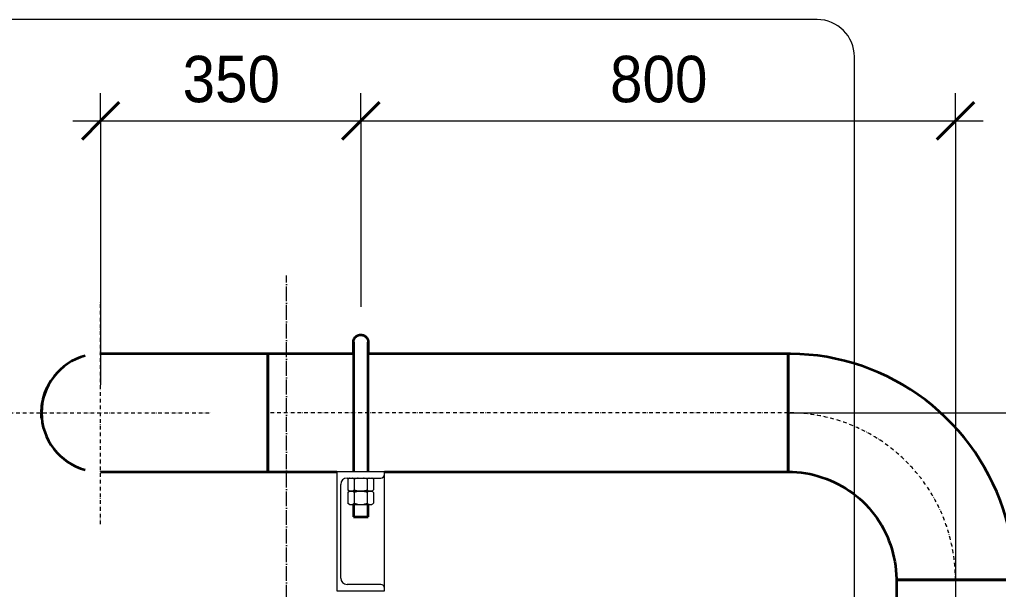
# Model space of a CAD drawing. Header units: millimetres. Extents: x -11989 to -4071, y -1478 to 4600.
# Drawn here: x -6359 to -5042, y 2250 to 3017 of the extents above; entities that cross this region are included whole.
import ezdxf

# ---------------------------------------------------------------- set-up
doc = ezdxf.new("R2010")
doc.units = ezdxf.units.MM
doc.linetypes.add('ADSK_Линия сетки', pattern=[25, 20, -2.5, 0, -2.5])
doc.linetypes.add('ADSK_Осевая', pattern=[9, 5, -2, 0, -2])
for name, color, linetype, lineweight in [('A-ANNO-DIMS', 7, 'Continuous', 9), ('A-ANNO-DIMS-25', 7, 'Continuous', 9), ('A-ANNO-SYMB', 7, 'Continuous', 9), ('G-ANNO-DIMS', 7, 'Continuous', 9), ('P-PIPE', 7, 'Continuous', 35), ('P-PIPE-CNTR', 7, 'ADSK_Осевая', 20), ('S-BEAM', 7, 'Continuous', 35), ('S-COLS', 7, 'Continuous', 20), ('S-GRID', 7, 'Continuous', 9)]:
    doc.layers.add(name, color=color, linetype=linetype, lineweight=lineweight)
doc.layers.add('A-DETL-CNTR', color=7, linetype='ADSK_Осевая', lineweight=20, true_color=0xff8000)
doc.layers.add('S-FSTN', color=7, linetype='Continuous', lineweight=20, true_color=0x0080ff)
doc.styles.add('Arial_I_1', font='arial.ttf', dxfattribs={"width": 0.9, "height": 62.5})
doc.dimstyles.new('2_5mm_GOST_Type_AU_BF0_9_K_Диагональ__2_мм', dxfattribs={"dimscale": 304.8, "dimtxt": 63.766212, "dimasz": 0.164042, "dimexe": 0.123031, "dimexo": 0.123031, "dimgap": 0.024606, "dimtad": 1, "dimdec": 0, "dimzin": 0, "dimdsep": 46, "dimtxsty": 'Arial_I_1', "dimblk1": 'OBLIQUE', "dimblk2": 'OBLIQUE', "dimsah": 1, "dimcen": 0.09, "dimdle": 0.123031, "dimazin": 2, "dimtfac": 1, "dimtdec": 4, "dimtix": 1, "dimtmove": 0, "dimatfit": 3, "dimfxl": 1, "dimtvp": 1, "dimtfill": 1, "dimtolj": 1, "dimtzin": 0, "dimarcsym": 2})

# ---------------------------------------------------------------- blocks, each defined once
blk = doc.blocks.new('ADSK_СтальСварка_Отвод_ГОСТ17375-2001 - Исполнение 2-V5-Разрез 4')
at = {"layer": 'P-PIPE', "color": 11, "true_color": 0xff8080, "flags": 128}
for points in [[(-6329.5, 2488.8), (-6329.4, 2490.7), (-6329.2, 2493.9), (-6328.9, 2497), (-6328.5, 2500.2), (-6327.9, 2503.3), (-6327.2, 2506.4), (-6326.4, 2509.5), (-6325.5, 2512.5), (-6324.4, 2515.5), (-6323.2, 2518.5), (-6321.9, 2521.4), (-6321.9, 2521.5)], [(-6329.5, 2480.4), (-6329.5, 2480.5), (-6329.5, 2482.5), (-6329.5, 2484.2), (-6329.5, 2485.6), (-6329.5, 2486.6), (-6329.5, 2487.2), (-6329.5, 2487.5), (-6329.5, 2487.5)]]:
    blk.add_lwpolyline(points, dxfattribs=at)
blk = doc.blocks.new('ADSK_СтальСварка_Отвод_ГОСТ17375-2001 - Исполнение 2-V6-Разрез 4')
at = {"layer": 'P-PIPE', "color": 11, "true_color": 0xff8080}
for p, q in [((-6025, 2487.5), (-6025, 2567)), ((-6025, 2408), (-6025, 2487.5))]:
    blk.add_line(p, q, dxfattribs=at)
at = {"layer": 'P-PIPE', "color": 11, "true_color": 0xff8080, "flags": 128}
for points in [[(-6025, 2567), (-6034, 2567), (-6043, 2567), (-6051.9, 2567), (-6060.8, 2567), (-6069.7, 2567), (-6078.5, 2567), (-6087.2, 2567), (-6095.8, 2567), (-6104.3, 2567), (-6112.6, 2567), (-6120.8, 2567), (-6128.9, 2567), (-6136.8, 2567), (-6144.5, 2567), (-6152, 2567), (-6159.4, 2567), (-6166.5, 2567), (-6173.4, 2567), (-6180, 2567), (-6186.4, 2567), (-6192.5, 2567), (-6198.4, 2567), (-6204, 2567), (-6209.3, 2567), (-6214.3, 2567), (-6219, 2567), (-6223.4, 2567), (-6227.5, 2567), (-6231.3, 2567), (-6234.7, 2567), (-6237.8, 2567), (-6240.6, 2567), (-6243, 2567), (-6245, 2567), (-6246.7, 2567), (-6248.1, 2567), (-6249.1, 2567), (-6249.7, 2567), (-6250, 2567), (-6250, 2567)], [(-6250, 2408), (-6249.8, 2408), (-6249.3, 2408), (-6248.4, 2408), (-6247.1, 2408), (-6245.5, 2408), (-6243.6, 2408), (-6241.2, 2408), (-6238.6, 2408), (-6235.6, 2408), (-6232.2, 2408), (-6228.6, 2408), (-6224.6, 2408), (-6220.3, 2408), (-6215.6, 2408), (-6210.7, 2408), (-6205.5, 2408), (-6200, 2408), (-6194.2, 2408), (-6188.1, 2408), (-6181.8, 2408), (-6175.2, 2408), (-6168.4, 2408), (-6161.3, 2408), (-6154, 2408), (-6146.6, 2408), (-6138.9, 2408), (-6131, 2408), (-6123, 2408), (-6114.9, 2408), (-6106.5, 2408), (-6098.1, 2408), (-6089.5, 2408), (-6080.8, 2408), (-6072.1, 2408), (-6063.2, 2408), (-6054.3, 2408), (-6045.4, 2408), (-6036.4, 2408), (-6027.4, 2408), (-6025, 2408)]]:
    blk.add_lwpolyline(points, dxfattribs=at)
at = {"layer": 'P-PIPE', "color": 11, "true_color": 0xff8080}
for start, end in [(105, 180), (180, 255)]:
    blk.add_arc((-6250, 2487.5), 79.5, start, end, dxfattribs=at)
blk = doc.blocks.new('ADSK_СтальСварка_Отвод_ГОСТ17375-2001 - Исполнение 2-V7-Разрез 4')
at = {"layer": 'P-PIPE', "color": 11, "true_color": 0xff8080}
for p, q in [((-5325, 2567), (-5325, 2408)), ((-5179.5, 2262.5), (-5020.5, 2262.5))]:
    blk.add_line(p, q, dxfattribs=at)
at = {"layer": 'P-PIPE', "color": 11, "true_color": 0xff8080, "flags": 128}
for points in [[(-5020.5, 2262.5), (-5020.7, 2274.7), (-5021.5, 2286.8), (-5022.7, 2299), (-5024.4, 2311), (-5026.6, 2323), (-5029.2, 2334.9), (-5032.4, 2346.7), (-5036, 2358.3), (-5040, 2369.8), (-5044.5, 2381.1), (-5049.5, 2392.2), (-5054.9, 2403.1), (-5060.8, 2413.8), (-5067, 2424.2), (-5073.7, 2434.4), (-5080.8, 2444.3), (-5088.2, 2454), (-5096.1, 2463.3), (-5104.3, 2472.3), (-5112.9, 2480.9), (-5121.8, 2489.2), (-5131, 2497.2), (-5140.5, 2504.8), (-5150.4, 2511.9), (-5160.5, 2518.7), (-5170.9, 2525.1), (-5181.5, 2531.1), (-5192.3, 2536.6), (-5203.4, 2541.7), (-5214.7, 2546.3), (-5226.1, 2550.5), (-5237.7, 2554.2), (-5249.4, 2557.5), (-5261.3, 2560.3), (-5273.2, 2562.6), (-5285.3, 2564.4), (-5297.4, 2565.7), (-5309.5, 2566.6), (-5321.7, 2567), (-5325, 2567)], [(-5325, 2408), (-5319.2, 2407.9), (-5313.4, 2407.5), (-5307.6, 2407), (-5301.8, 2406.1), (-5296.1, 2405.1), (-5290.4, 2403.8), (-5284.8, 2402.3), (-5279.2, 2400.6), (-5273.7, 2398.7), (-5268.3, 2396.5), (-5263, 2394.1), (-5257.8, 2391.6), (-5252.7, 2388.8), (-5247.7, 2385.8), (-5242.8, 2382.6), (-5238.1, 2379.2), (-5233.5, 2375.6), (-5229.1, 2371.9), (-5224.8, 2368), (-5220.6, 2363.9), (-5216.7, 2359.6), (-5212.9, 2355.2), (-5209.2, 2350.6), (-5205.8, 2345.9), (-5202.6, 2341.1), (-5199.5, 2336.2), (-5196.7, 2331.1), (-5194, 2325.9), (-5191.6, 2320.6), (-5189.4, 2315.2), (-5187.4, 2309.8), (-5185.6, 2304.2), (-5184.1, 2298.6), (-5182.7, 2292.9), (-5181.6, 2287.2), (-5180.7, 2281.5), (-5180.1, 2275.7), (-5179.7, 2269.9), (-5179.5, 2264.1), (-5179.5, 2262.5)]]:
    blk.add_lwpolyline(points, dxfattribs=at)
blk = doc.blocks.new('ADSK_КолоннаНесущая_Швеллер_ПолкаПараллельная_ГОСТ 8240-97 - 16П-21832736-Разрез 4')
at = {"layer": 'S-COLS', "color": 252, "lineweight": 5, "true_color": 0x959595}
blk.add_line((-5868, 2251.4), (-5868, 2404.6), dxfattribs=at)
blk = doc.blocks.new('ADSK_КаркасНесущий_Швеллер_ПолкаПараллельная_ГОСТ 8240-97 - 16П-21869327-Разрез 4')
at = {"layer": 'S-BEAM', "color": 252, "lineweight": 5, "true_color": 0x959595}
for p, q in [((-5868, 2408), (-5932, 2408)), ((-5932, 2408), (-5932, 2248)), ((-5918.5, 2399.6), (-5873, 2399.6)), ((-5868, 2404.6), (-5868, 2408)), ((-5927, 2264.9), (-5927, 2391.1)), ((-5873, 2256.4), (-5918.5, 2256.4)), ((-5932, 2248), (-5868, 2248)), ((-5868, 2248), (-5868, 2251.4))]:
    blk.add_line(p, q, dxfattribs=at)
for centre, radius, start, end in [((-5918.5, 2391.1), 8.5, 90, 180), ((-5873, 2404.6), 5, 270, 0), ((-5918.5, 2264.9), 8.5, 180, 270), ((-5873, 2251.4), 5, 0, 90)]:
    blk.add_arc(centre, radius, start, end, dxfattribs=at)
blk = doc.blocks.new('ADSK_Опора_ХБ-А_ОСТ36-146-88 - Опора ХБ-А-21678848-Разрез 4')
at = {"layer": 'P-PIPE', "color": 11, "true_color": 0xff8080}
for p, q in [((-5910, 2487.5), (-5910, 2408)), ((-5890, 2408), (-5890, 2487.5)), ((-5910, 2364), (-5910, 2347.5)), ((-5890, 2347.5), (-5890, 2364)), ((-5910, 2347.5), (-5890, 2347.5))]:
    blk.add_line(p, q, dxfattribs=at)
at = {"layer": 'P-PIPE', "color": 11, "true_color": 0xff8080, "flags": 128}
for points in [[(-5910, 2582.5), (-5910, 2582.9), (-5910, 2583.3), (-5909.9, 2583.7), (-5909.9, 2584.1), (-5909.8, 2584.5), (-5909.7, 2584.9), (-5909.6, 2585.3), (-5909.5, 2585.6), (-5909.4, 2586), (-5909.2, 2586.4), (-5909, 2586.8), (-5908.9, 2587.1), (-5908.7, 2587.5), (-5908.5, 2587.8), (-5908.3, 2588.1), (-5908, 2588.5), (-5907.8, 2588.8), (-5907.5, 2589.1), (-5907.2, 2589.4), (-5907, 2589.7), (-5906.7, 2589.9), (-5906.4, 2590.2), (-5906.1, 2590.5), (-5905.7, 2590.7), (-5905.4, 2590.9), (-5905.1, 2591.1), (-5904.7, 2591.3), (-5904.4, 2591.5), (-5904, 2591.7), (-5903.6, 2591.8), (-5903.2, 2592), (-5902.9, 2592.1), (-5902.5, 2592.2), (-5902.1, 2592.3), (-5901.7, 2592.4), (-5901.3, 2592.4), (-5900.9, 2592.5), (-5900.5, 2592.5), (-5900.1, 2592.5), (-5899.7, 2592.5), (-5899.3, 2592.5), (-5898.9, 2592.4), (-5898.5, 2592.4), (-5898.1, 2592.3), (-5897.7, 2592.2), (-5897.3, 2592.1), (-5897, 2592), (-5896.6, 2591.9), (-5896.2, 2591.8), (-5895.8, 2591.6), (-5895.5, 2591.4), (-5895.1, 2591.2), (-5894.8, 2591), (-5894.4, 2590.8), (-5894.1, 2590.6), (-5893.8, 2590.3), (-5893.5, 2590.1), (-5893.2, 2589.8), (-5892.9, 2589.5), (-5892.6, 2589.3), (-5892.4, 2589), (-5892.1, 2588.6), (-5891.9, 2588.3), (-5891.6, 2588), (-5891.4, 2587.7), (-5891.2, 2587.3), (-5891, 2587), (-5890.9, 2586.6), (-5890.7, 2586.2), (-5890.6, 2585.8), (-5890.5, 2585.5), (-5890.3, 2585.1), (-5890.2, 2584.7), (-5890.2, 2584.3), (-5890.1, 2583.9), (-5890.1, 2583.5), (-5890, 2583.1), (-5890, 2582.7), (-5890, 2582.5)], [(-5910, 2567.2), (-5910, 2567.4), (-5910, 2569.4), (-5910, 2571.3), (-5910, 2573), (-5910, 2574.6), (-5910, 2576), (-5910, 2577.3), (-5910, 2578.5), (-5910, 2579.5), (-5910, 2580.4), (-5910, 2581.1), (-5910, 2581.7), (-5910, 2582.1), (-5910, 2582.4), (-5910, 2582.5), (-5910, 2582.5)], [(-5910, 2582.5), (-5910, 2582.4), (-5910, 2582.2), (-5910, 2581.8), (-5910, 2581.3), (-5910, 2580.6), (-5910, 2579.8), (-5910, 2578.8), (-5910, 2577.7), (-5910, 2576.4), (-5910, 2575), (-5910, 2573.5), (-5910, 2571.8), (-5910, 2569.9), (-5910, 2568), (-5910, 2565.9), (-5910, 2563.7), (-5910, 2561.4), (-5910, 2558.9), (-5910, 2556.4), (-5910, 2553.7), (-5910, 2550.9), (-5910, 2548), (-5910, 2545.1), (-5910, 2542), (-5910, 2538.8), (-5910, 2535.6), (-5910, 2532.3), (-5910, 2528.9), (-5910, 2525.4), (-5910, 2521.9), (-5910, 2518.4), (-5910, 2514.7), (-5910, 2511.1), (-5910, 2507.4), (-5910, 2503.6), (-5910, 2499.9), (-5910, 2496.1), (-5910, 2492.3), (-5910, 2488.5), (-5910, 2487.5)], [(-5890, 2487.5), (-5890, 2491.3), (-5890, 2495.1), (-5890, 2498.9), (-5890, 2502.6), (-5890, 2506.4), (-5890, 2510.1), (-5890, 2513.8), (-5890, 2517.4), (-5890, 2521), (-5890, 2524.5), (-5890, 2528), (-5890, 2531.4), (-5890, 2534.7), (-5890, 2538), (-5890, 2541.1), (-5890, 2544.2), (-5890, 2547.2), (-5890, 2550.1), (-5890, 2552.9), (-5890, 2555.6), (-5890, 2558.2), (-5890, 2560.7), (-5890, 2563.1), (-5890, 2565.3), (-5890, 2567.4), (-5890, 2569.4), (-5890, 2571.3), (-5890, 2573), (-5890, 2574.6), (-5890, 2576), (-5890, 2577.3), (-5890, 2578.5), (-5890, 2579.5), (-5890, 2580.4), (-5890, 2581.1), (-5890, 2581.7), (-5890, 2582.1), (-5890, 2582.4), (-5890, 2582.5), (-5890, 2582.5)], [(-5890, 2582.5), (-5890, 2582.4), (-5890, 2582.2), (-5890, 2581.8), (-5890, 2581.3), (-5890, 2580.6), (-5890, 2579.8), (-5890, 2578.8), (-5890, 2577.7), (-5890, 2576.4), (-5890, 2575), (-5890, 2573.5), (-5890, 2571.8), (-5890, 2569.9), (-5890, 2568), (-5890, 2567.2)]]:
    blk.add_lwpolyline(points, dxfattribs=at)
at = {"layer": 'S-FSTN', "color": 11, "true_color": 0xff8080}
for p, q in [((-5917.3, 2398), (-5917.3, 2384)), ((-5908.7, 2398), (-5908.7, 2384)), ((-5891.3, 2398), (-5891.3, 2384)), ((-5882.7, 2398), (-5882.7, 2384)), ((-5917.3, 2380), (-5917.3, 2366)), ((-5913, 2382), (-5915, 2382)), ((-5914.5, 2382), (-5915, 2382)), ((-5915, 2382), (-5913, 2382)), ((-5915, 2382), (-5914.5, 2382)), ((-5914.5, 2382), (-5915, 2382)), ((-5914.5, 2382), (-5915, 2382)), ((-5915, 2382), (-5914.5, 2382)), ((-5915, 2382), (-5914.5, 2382)), ((-5913, 2382), (-5914.4, 2382)), ((-5914.4, 2382), (-5913, 2382)), ((-5913, 2382), (-5914.4, 2382)), ((-5913, 2382), (-5914.4, 2382)), ((-5914.4, 2382), (-5913, 2382)), ((-5914.4, 2382), (-5913, 2382)), ((-5900, 2382), (-5913, 2382)), ((-5913, 2382), (-5900, 2382)), ((-5910.6, 2382), (-5911.7, 2382)), ((-5911.7, 2382), (-5910.6, 2382)), ((-5910.6, 2382), (-5911.7, 2382)), ((-5910.6, 2382), (-5911.7, 2382)), ((-5911.7, 2382), (-5910.6, 2382)), ((-5911.7, 2382), (-5910.6, 2382)), ((-5908.7, 2380), (-5908.7, 2366)), ((-5887, 2382), (-5900, 2382)), ((-5900, 2382), (-5887, 2382)), ((-5891.3, 2380), (-5891.3, 2366)), ((-5888.3, 2382), (-5889.4, 2382)), ((-5889.4, 2382), (-5888.3, 2382)), ((-5888.3, 2382), (-5889.4, 2382)), ((-5888.3, 2382), (-5889.4, 2382)), ((-5889.4, 2382), (-5888.3, 2382)), ((-5889.4, 2382), (-5888.3, 2382)), ((-5885, 2382), (-5887, 2382)), ((-5885, 2382), (-5887, 2382)), ((-5887, 2382), (-5885, 2382)), ((-5887, 2382), (-5885, 2382)), ((-5885, 2382), (-5887, 2382)), ((-5885, 2382), (-5887, 2382)), ((-5887, 2382), (-5885, 2382)), ((-5887, 2382), (-5885, 2382)), ((-5882.7, 2380), (-5882.7, 2366)), ((-5915, 2364), (-5913, 2364)), ((-5915, 2364), (-5914.5, 2364)), ((-5915, 2364), (-5914.5, 2364)), ((-5915, 2364), (-5914.5, 2364)), ((-5914.4, 2364), (-5913, 2364)), ((-5914.4, 2364), (-5913, 2364)), ((-5914.4, 2364), (-5913, 2364)), ((-5913, 2364), (-5900, 2364)), ((-5911.7, 2364), (-5910.6, 2364)), ((-5911.7, 2364), (-5910.6, 2364)), ((-5911.7, 2364), (-5910.6, 2364)), ((-5900, 2364), (-5887, 2364)), ((-5889.4, 2364), (-5888.3, 2364)), ((-5889.4, 2364), (-5888.3, 2364)), ((-5889.4, 2364), (-5888.3, 2364)), ((-5887, 2364), (-5885, 2364)), ((-5887, 2364), (-5885, 2364)), ((-5887, 2364), (-5885, 2364)), ((-5887, 2364), (-5885, 2364))]:
    blk.add_line(p, q, dxfattribs=at)
at = {"layer": 'S-FSTN', "color": 11, "true_color": 0xff8080, "flags": 128}
for points in [[(-5917.3, 2398), (-5916.6, 2398.7), (-5915.8, 2399.4), (-5915.5, 2399.6)], [(-5917.3, 2398), (-5916.6, 2398.7), (-5916.2, 2399)], [(-5884.2, 2399.4), (-5883.4, 2398.7), (-5882.7, 2398.1), (-5882.7, 2398)], [(-5883.8, 2399), (-5883.4, 2398.7), (-5882.7, 2398.1)], [(-5915, 2382), (-5915.8, 2382.6), (-5916.6, 2383.3), (-5917.3, 2383.9), (-5917.3, 2384)], [(-5916.2, 2383), (-5916.6, 2383.3), (-5917.3, 2383.9)], [(-5882.7, 2384), (-5883.4, 2383.3), (-5884.2, 2382.6), (-5885, 2382), (-5885, 2382)], [(-5882.7, 2384), (-5883.4, 2383.3), (-5883.8, 2383)], [(-5917.3, 2380), (-5916.6, 2380.7), (-5915.8, 2381.4), (-5915, 2382), (-5915, 2382)], [(-5917.3, 2380), (-5916.6, 2380.7), (-5916.2, 2381)], [(-5885, 2382), (-5884.2, 2381.4), (-5883.4, 2380.7), (-5882.7, 2380.1), (-5882.7, 2380)], [(-5883.8, 2381), (-5883.4, 2380.7), (-5882.7, 2380.1)], [(-5915, 2364), (-5915.8, 2364.6), (-5916.6, 2365.3), (-5917.3, 2365.9), (-5917.3, 2366)], [(-5916.2, 2365), (-5916.6, 2365.3), (-5917.3, 2365.9)], [(-5882.7, 2366), (-5883.4, 2365.3), (-5884.2, 2364.6), (-5885, 2364), (-5885, 2364)], [(-5882.7, 2366), (-5883.4, 2365.3), (-5883.8, 2365)]]:
    blk.add_lwpolyline(points, dxfattribs=at)
at = {"layer": 'S-FSTN', "color": 11, "true_color": 0xff8080}
for points, knots in [([(-5914.8, 2399.7), (-5914.9, 2399.6), (-5915.8, 2399.3), (-5916.6, 2398.7), (-5917.3, 2398)], [0.4011198, 0.4011198, 0.4011198, 0.4011198, 0.5, 1, 1, 1, 1]), ([(-5908.7, 2398), (-5909.3, 2398.7), (-5910.2, 2399.3), (-5911.1, 2399.6), (-5911.2, 2399.7)], [0, 0, 0, 0, 0.5, 0.5988802, 0.5988802, 0.5988802, 0.5988802]), ([(-5903.6, 2399.7), (-5903.9, 2399.6), (-5905.6, 2399.3), (-5907.3, 2398.7), (-5908.7, 2398)], [0.4011198, 0.4011198, 0.4011198, 0.4011198, 0.5, 1, 1, 1, 1]), ([(-5891.3, 2398), (-5892.7, 2398.7), (-5894.4, 2399.3), (-5896.1, 2399.6), (-5896.4, 2399.7)], [0, 0, 0, 0, 0.5, 0.5988802, 0.5988802, 0.5988802, 0.5988802]), ([(-5888.8, 2399.7), (-5888.9, 2399.6), (-5889.8, 2399.3), (-5890.7, 2398.7), (-5891.3, 2398)], [0.4011198, 0.4011198, 0.4011198, 0.4011198, 0.5, 1, 1, 1, 1]), ([(-5882.7, 2398), (-5883.4, 2398.7), (-5884.2, 2399.3), (-5885.1, 2399.6), (-5885.2, 2399.7)], [0, 0, 0, 0, 0.5, 0.5988802, 0.5988802, 0.5988802, 0.5988802])]:
    blk.add_open_spline(points, degree=3, knots=knots, dxfattribs=at)
for points in [[(-5917.3, 2384), (-5916.6, 2383.3), (-5915.2, 2382.3), (-5913.7, 2382), (-5913, 2382)], [(-5913, 2382), (-5912.2, 2382), (-5910.8, 2382.3), (-5909.3, 2383.3), (-5908.7, 2384)], [(-5908.7, 2384), (-5907.3, 2383.3), (-5904.5, 2382.3), (-5901.5, 2382), (-5900, 2382)], [(-5900, 2382), (-5898.5, 2382), (-5895.5, 2382.3), (-5892.7, 2383.3), (-5891.3, 2384)], [(-5891.3, 2384), (-5890.7, 2383.3), (-5889.2, 2382.3), (-5887.8, 2382), (-5887, 2382)], [(-5887, 2382), (-5886.3, 2382), (-5884.8, 2382.3), (-5883.4, 2383.3), (-5882.7, 2384)], [(-5913, 2382), (-5913.7, 2382), (-5915.2, 2381.7), (-5916.6, 2380.7), (-5917.3, 2380)], [(-5908.7, 2380), (-5909.3, 2380.7), (-5910.8, 2381.7), (-5912.2, 2382), (-5913, 2382)], [(-5900, 2382), (-5901.5, 2382), (-5904.5, 2381.7), (-5907.3, 2380.7), (-5908.7, 2380)], [(-5891.3, 2380), (-5892.7, 2380.7), (-5895.5, 2381.7), (-5898.5, 2382), (-5900, 2382)], [(-5887, 2382), (-5887.8, 2382), (-5889.2, 2381.7), (-5890.7, 2380.7), (-5891.3, 2380)], [(-5882.7, 2380), (-5883.4, 2380.7), (-5884.8, 2381.7), (-5886.3, 2382), (-5887, 2382)], [(-5917.3, 2366), (-5916.6, 2365.3), (-5915.2, 2364.3), (-5913.7, 2364), (-5913, 2364)], [(-5913, 2364), (-5912.2, 2364), (-5910.8, 2364.3), (-5909.3, 2365.3), (-5908.7, 2366)], [(-5908.7, 2366), (-5907.3, 2365.3), (-5904.5, 2364.3), (-5901.5, 2364), (-5900, 2364)], [(-5900, 2364), (-5898.5, 2364), (-5895.5, 2364.3), (-5892.7, 2365.3), (-5891.3, 2366)], [(-5891.3, 2366), (-5890.7, 2365.3), (-5889.2, 2364.3), (-5887.8, 2364), (-5887, 2364)], [(-5887, 2364), (-5886.3, 2364), (-5884.8, 2364.3), (-5883.4, 2365.3), (-5882.7, 2366)]]:
    blk.add_open_spline(points, degree=3, dxfattribs=at)
blk = doc.blocks.new('DIMBLOCK17-Разрез 4')
at = {"layer": 'A-ANNO-DIMS-25', "color": 150, "true_color": 0x0080ff}
for p, q in [((-6250, 2880.4), (-6250, 2917.9)), ((-5900, 2880.4), (-5900, 2917.9)), ((-6287.5, 2880.4), (-5900, 2880.4)), ((-6250, 2880.4), (-6250, 2525)), ((-5900, 2880.4), (-5900, 2630))]:
    blk.add_line(p, q, dxfattribs=at)
at = {"layer": 'A-ANNO-DIMS-25', "color": 150, "lineweight": 40, "true_color": 0x0080ff}
for p, q in [((-6250, 2880.4), (-6225, 2905.4)), ((-5900, 2880.4), (-5875, 2905.4)), ((-6250, 2880.4), (-6275, 2855.4)), ((-5900, 2880.4), (-5925, 2855.4))]:
    blk.add_line(p, q, dxfattribs=at)
at = {"layer": 'A-ANNO-DIMS-25', "color": 0, "insert": (-6139.7, 2968), "char_height": 62.5, "width": 155.393, "attachment_point": 1, "line_spacing_factor": 0.941778, "style": 'Arial_I_1', "bg_fill": 3, "box_fill_scale": 1.25, "bg_fill_color": 256, "bg_fill_true_color": 13158600, "bg_fill_transparency": 0}
blk.add_mtext('350', dxfattribs=at)
blk = doc.blocks.new('_Oblique')
at = {"color": 0, "linetype": 'ByBlock', "lineweight": -2}
blk.add_line((-0.5, -0.5), (0.5, 0.5), dxfattribs=at)
blk = doc.blocks.new('DIMBLOCK18-Разрез 4')
at = {"layer": 'A-ANNO-DIMS-25', "color": 150, "true_color": 0x0080ff}
for p, q in [((-5900, 2880.4), (-5900, 2917.9)), ((-5100, 2880.4), (-5100, 2917.9)), ((-5900, 2880.4), (-5062.5, 2880.4)), ((-5900, 2880.4), (-5900, 2630)), ((-5100, 2880.4), (-5100, 2237.6))]:
    blk.add_line(p, q, dxfattribs=at)
at = {"layer": 'A-ANNO-DIMS-25', "color": 150, "lineweight": 40, "true_color": 0x0080ff}
for p, q in [((-5900, 2880.4), (-5875, 2905.4)), ((-5100, 2880.4), (-5075, 2905.4)), ((-5900, 2880.4), (-5925, 2855.4)), ((-5100, 2880.4), (-5125, 2855.4))]:
    blk.add_line(p, q, dxfattribs=at)
at = {"layer": 'A-ANNO-DIMS-25', "color": 0, "insert": (-5564.7, 2968), "char_height": 62.5, "width": 155.393, "attachment_point": 1, "line_spacing_factor": 0.941778, "style": 'Arial_I_1', "bg_fill": 3, "box_fill_scale": 1.25, "bg_fill_color": 256, "bg_fill_true_color": 13158600, "bg_fill_transparency": 0}
blk.add_mtext('800', dxfattribs=at)

msp = doc.modelspace()

# ---------------------------------------------------------------- linework, layer by layer
at = {"layer": 'A-ANNO-SYMB', "lineweight": 20}
for p, q in [((-5286, 3016.8), (-8119.5, 3016.8)), ((-5236, -630.3), (-5236, 2966.8))]:
    msp.add_line(p, q, dxfattribs=at)
msp.add_arc((-5286, 2966.8), 50, 0, 90, dxfattribs=at)
at = {"layer": 'A-DETL-CNTR'}
msp.add_line((-5325, 2487.5), (-6025, 2487.5), dxfattribs=at)
msp.add_arc((-5325, 2262.5), 225, 0, 90, dxfattribs=at)
at = {"layer": 'G-ANNO-DIMS', "color": 142, "lineweight": 20, "true_color": 0x0080c0}
msp.add_line((-5325, 2487.5), (-4950.1, 2487.5), dxfattribs=at)
at = {"layer": 'P-PIPE', "color": 11, "true_color": 0xff8080}
for p, q in [((-5910, 2567), (-6025, 2567)), ((-6025, 2567), (-6025, 2408)), ((-5325, 2567), (-5890, 2567)), ((-5325, 2408), (-5325, 2567)), ((-6025, 2408), (-5932, 2408)), ((-5868, 2408), (-5325, 2408)), ((-5179.5, 2262.5), (-5179.5, 1379.1)), ((-5020.5, 2262.5), (-5179.5, 2262.5))]:
    msp.add_line(p, q, dxfattribs=at)
for start, end in [(105, 180), (180, 255)]:
    msp.add_arc((-6250, 2487.5), 79.5, start, end, dxfattribs=at)
at = {"layer": 'P-PIPE-CNTR', "color": 11, "true_color": 0xff8080}
for p, q in [((-6250, 2337.5), (-6250, 2637.5)), ((-6400, 2487.5), (-6100, 2487.5))]:
    msp.add_line(p, q, dxfattribs=at)
at = {"layer": 'S-GRID', "color": 1, "linetype": 'ADSK_Линия сетки', "true_color": 0xff0000}
msp.add_line((-6000, -550), (-6000, 2672.2), dxfattribs=at)

# ---------------------------------------------------------------- block references
at = {"layer": 'P-PIPE', "color": 11, "true_color": 0xff8080}
for name in ['ADSK_Опора_ХБ-А_ОСТ36-146-88 - Опора ХБ-А-21678848-Разрез 4', 'ADSK_СтальСварка_Отвод_ГОСТ17375-2001 - Исполнение 2-V6-Разрез 4', 'ADSK_СтальСварка_Отвод_ГОСТ17375-2001 - Исполнение 2-V7-Разрез 4', 'ADSK_СтальСварка_Отвод_ГОСТ17375-2001 - Исполнение 2-V5-Разрез 4']:
    msp.add_blockref(name, (0, 0), dxfattribs=at)
at = {"layer": 'S-BEAM', "color": 252, "lineweight": 5, "true_color": 0x959595}
msp.add_blockref('ADSK_КаркасНесущий_Швеллер_ПолкаПараллельная_ГОСТ 8240-97 - 16П-21869327-Разрез 4', (0, 0), dxfattribs=at)
at = {"layer": 'S-COLS', "color": 252, "lineweight": 5, "true_color": 0x959595}
msp.add_blockref('ADSK_КолоннаНесущая_Швеллер_ПолкаПараллельная_ГОСТ 8240-97 - 16П-21832736-Разрез 4', (0, 0), dxfattribs=at)

# ---------------------------------------------------------------- next in the draw order: dimensions: what is measured, and where the dimension line sits
at = {"layer": 'A-ANNO-DIMS', "color": 150, "true_color": 0x0080ff}
dim = msp.add_linear_dim(base=(-5900, 2880.4), p1=(-6250, 2487.5), p2=(-5900, 2592.5), dimstyle='2_5mm_GOST_Type_AU_BF0_9_K_Диагональ__2_мм', override={"dimpost": '<>', "dimfxl": 365.410728}, dxfattribs=at)
dim.commit()
dim.dimension.update_dxf_attribs({"geometry": 'DIMBLOCK17-Разрез 4', "text_midpoint": (-6075, 2919.8)})

# ---------------------------------------------------------------- next in the draw order: dimensions: what is measured, and where the dimension line sits
dim = msp.add_linear_dim(base=(-5100, 2880.4), p1=(-5900, 2592.5), p2=(-5100, 2200.1), dimstyle='2_5mm_GOST_Type_AU_BF0_9_K_Диагональ__2_мм', override={"dimpost": '<>', "dimfxl": 891.068412}, dxfattribs=at)
dim.commit()
dim.dimension.update_dxf_attribs({"geometry": 'DIMBLOCK18-Разрез 4', "text_midpoint": (-5500, 2919.8)})

doc.saveas('drawing.dxf')
